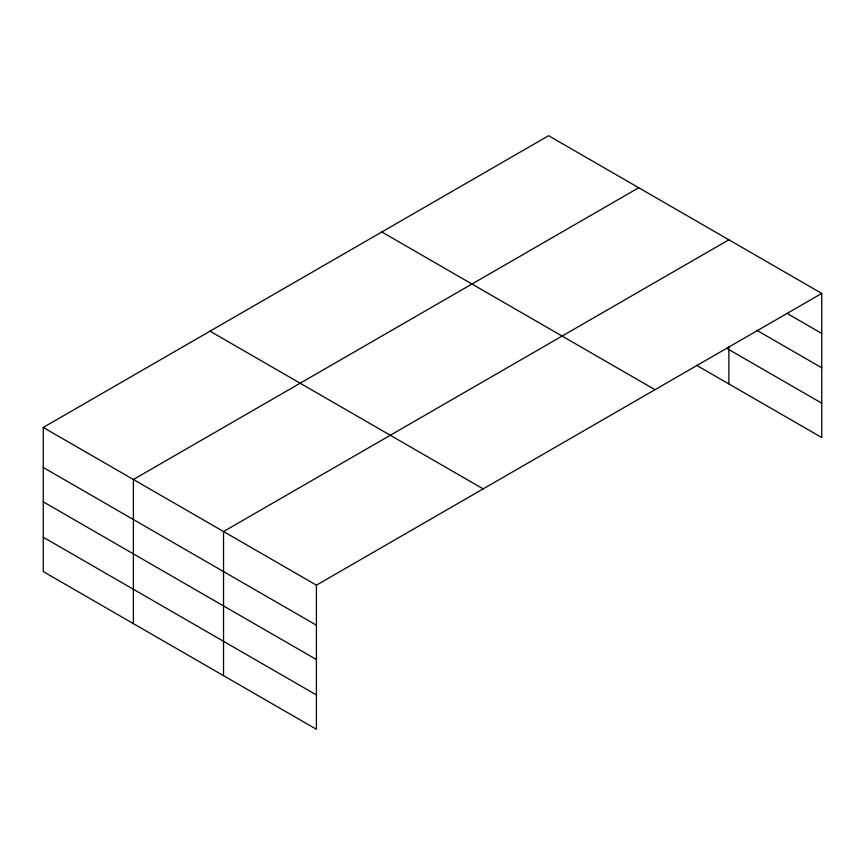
<?xml version="1.0" encoding="UTF-8"?>
<svg xmlns="http://www.w3.org/2000/svg" width="865" height="865" viewBox="0 0 865 865"><rect width="100%" height="100%" fill="white"/><g stroke="black" fill="none" stroke-linecap="round" stroke-linejoin="round"><path stroke-width="1.3" d="M821.75 293.419L548.583 135.708L43.25 427.451L43.25 571.581L316.417 729.292L316.417 585.162L821.75 293.419L821.75 437.549L696.509 365.246M638.727 187.748L133.394 479.502L133.394 623.633M728.871 239.789L223.538 531.543L223.538 675.673M786.923 313.335L821.75 333.447M756.734 330.268L821.75 367.798M726.557 348.238L821.75 403.198M381.822 231.982L654.989 389.693M210.011 331.176L483.178 488.887M43.25 427.451L316.417 585.162M43.25 467.489L316.417 625.2M43.25 501.841L316.417 659.552M43.25 537.23L316.417 694.941M728.871 346.952L728.871 383.93"/></g></svg>
